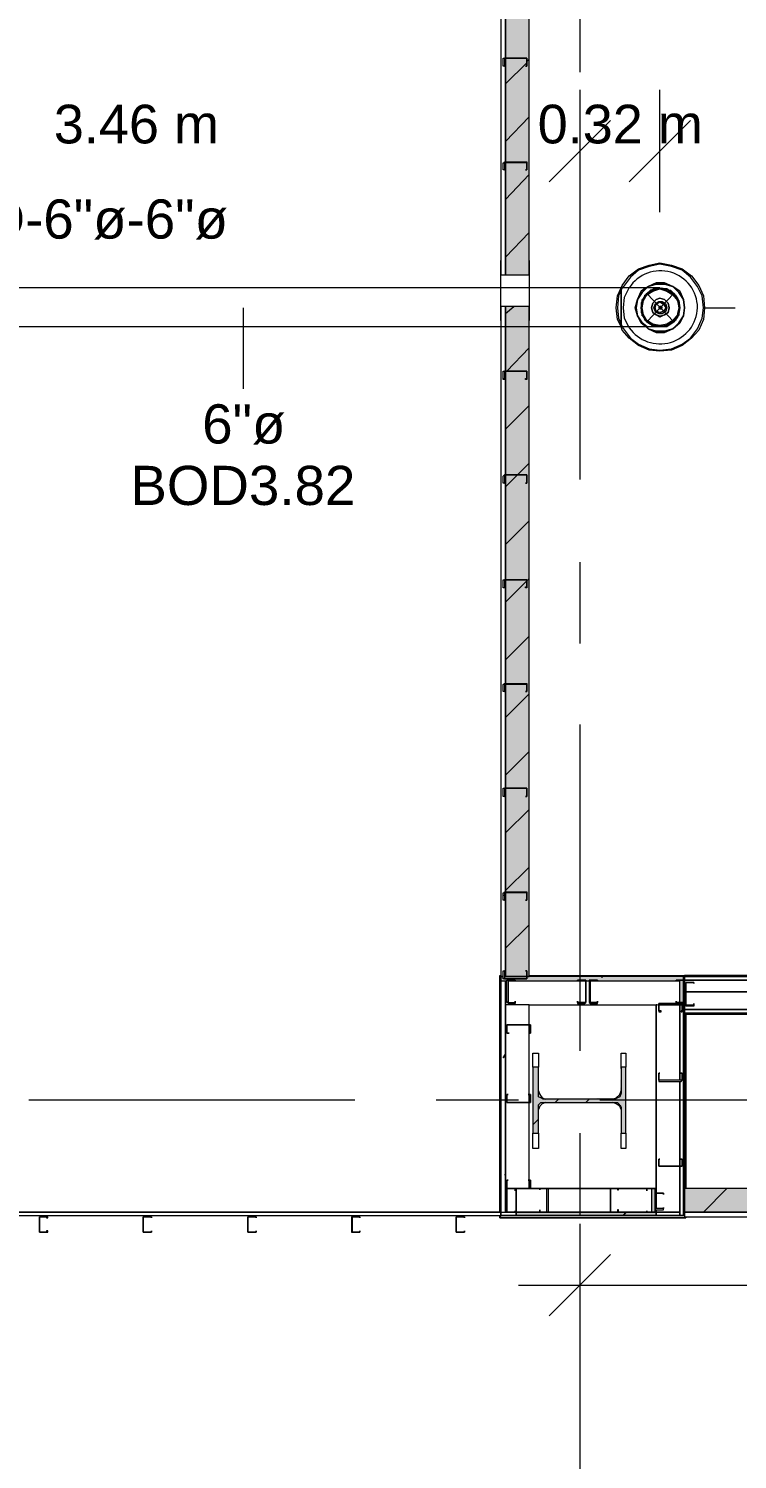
# Model space of a CAD drawing. Header units: metres. Extents: x 29 to 268, y -7 to 151.
# Drawn here: x 53.76 to 56.52, y 23.41 to 28.98 of the extents above; entities that cross this region are included whole.
import ezdxf

# ---------------------------------------------------------------- set-up
doc = ezdxf.new("R2010")
doc.units = ezdxf.units.M
doc.layers.add('HVAC - Ductos', color=5, linetype='Continuous', lineweight=50)
doc.layers.add('PDF2_Geometry', color=7, linetype='Continuous', true_color=0xaaaaaa)
doc.layers.add('PDF2_Solid Fills', color=7, linetype='Continuous', true_color=0xffffff)
doc.layers.add('PDF2_Text', color=7, linetype='Continuous')
doc.styles.add('PDF Helvetica', font='')
doc.styles.get('PDF Helvetica').set_extended_font_data('Helvetica')

msp = doc.modelspace()

# ---------------------------------------------------------------- hatches: boundary and pattern name
at = {"layer": 'PDF2_Solid Fills', "lineweight": 0, "transparency": 33554559}
h = msp.add_hatch(color=256, dxfattribs=at)
h.paths.add_polyline_path([(55.7121, 28.0228), (55.7121, 33.7475), (55.6204, 33.7475), (55.6204, 28.0228)])
h.paths.add_polyline_path([(55.7121, 25.2912), (55.7121, 27.8991), (55.6204, 27.8991), (55.6204, 25.2912)])
for points in [[(56.2987, 25.2728), (56.2987, 25.1812), (56.3171, 25.1812), (56.3171, 25.2912), (55.6021, 25.2912), (55.6021, 25.2728)], [(56.0879, 24.6816), (56.0879, 24.9382), (56.0696, 24.9382), (56.065, 24.8282), (56.0467, 24.8191), (55.7671, 24.8145), (55.7671, 24.8191), (55.7579, 24.8236), (55.7487, 24.8236), (55.7487, 24.9382), (55.7258, 24.9382), (55.7258, 24.6816), (55.7487, 24.6816), (55.7487, 24.7962), (55.7533, 24.8008), (56.0604, 24.8008), (56.0696, 24.7916), (56.0696, 24.6816)], [(56.1887, 24.3745), (55.6617, 24.3745), (55.6617, 24.3608), (56.2071, 24.3608), (56.2071, 24.4662), (56.1887, 24.4662)], [(56.3171, 24.4662), (56.3171, 24.3745), (59.7867, 24.3745), (59.7867, 24.4662)]]:
    msp.add_hatch(color=256, dxfattribs=at).paths.add_polyline_path(points)
h = msp.add_hatch(color=256, dxfattribs=at)
h.paths.add_polyline_path([(55.6296, 25.1904), (55.657, 25.1858), (55.6571, 25.1858), (55.6571, 25.1904)])
h.paths.add_polyline_path([(55.6296, 25.1904), (55.6296, 25.1949), (55.625, 25.1949)])

# ---------------------------------------------------------------- linework, layer by layer
at = {"layer": 'HVAC - Ductos', "lineweight": 0}
for points in [[(55.9091, 28.7424), (55.9091, 28.5041), (55.9091, 28.2658)], [(56.2208, 28.2658), (56.2208, 28.5041), (56.2208, 28.7424)], [(56.0283, 28.6233), (55.9091, 28.5041), (55.79, 28.385)], [(56.34, 28.6233), (56.2208, 28.5041), (56.1017, 28.385)], [(56.2208, 27.9724), (56.2162, 27.9724), (56.1979, 27.9724), (56.1704, 27.9724), (56.1291, 27.9724), (56.0879, 27.9724), (56.0696, 27.9724), (56.0742, 27.9816), (56.1017, 28.0183), (56.1383, 28.0458), (56.1796, 28.0595), (56.2208, 28.0687), (56.2667, 28.0595), (56.3079, 28.0458), (56.3446, 28.0183), (56.3721, 27.9816), (56.3904, 27.9404), (56.3949, 27.8946), (56.3904, 27.8487), (56.3721, 27.8074), (56.3446, 27.7754), (56.3079, 27.7478), (56.2667, 27.7296), (56.2208, 27.725), (56.1796, 27.7296), (56.1383, 27.7478), (56.1017, 27.7754), (56.0742, 27.8074), (56.0696, 27.8212), (56.1154, 27.8212), (56.1521, 27.8212), (56.1887, 27.8212), (56.2117, 27.8212), (56.2208, 27.8212)], [(56.0742, 27.8212), (56.0787, 27.812), (56.1062, 27.7754), (56.1383, 27.7524), (56.1796, 27.7341), (56.2208, 27.7296), (56.2667, 27.7341), (56.3079, 27.7524), (56.34, 27.7754), (56.3675, 27.812), (56.3858, 27.8533), (56.3904, 27.8946), (56.3858, 27.9404), (56.3675, 27.977), (56.34, 28.0137), (56.3079, 28.0412), (56.2667, 28.0549), (56.2208, 28.0641), (56.1796, 28.0549), (56.1383, 28.0412), (56.1062, 28.0137), (56.0787, 27.977), (56.0742, 27.9724)], [(56.0696, 27.9724), (53.3745, 27.9724), (53.2233, 27.9724), (53.2233, 27.9678), (53.2233, 27.9587), (53.2233, 27.9495), (53.2233, 27.9312), (53.2233, 27.9128), (53.2233, 27.8946), (53.2233, 27.8762), (53.2233, 27.8578), (53.2233, 27.8396), (53.2233, 27.8304), (53.2233, 27.8212), (53.292, 27.8212), (53.292, 27.7662), (53.2966, 27.7662)], [(56.0696, 27.8212), (56.0558, 27.8487), (56.0512, 27.8946), (56.0558, 27.9404), (56.0696, 27.9724)], [(56.0742, 27.9724), (56.0604, 27.9404), (56.0558, 27.8946), (56.0604, 27.8533), (56.0742, 27.8212)], [(56.0696, 27.9724), (56.0696, 27.9724)], [(56.1017, 27.8166), (56.0833, 27.8533), (56.0787, 27.8946), (56.0833, 27.9358), (56.1017, 27.9724)], [(56.1567, 27.9266), (56.1704, 27.945), (56.1933, 27.9633), (56.2208, 27.9724), (56.1933, 27.9633), (56.1704, 27.9495), (56.1521, 27.922), (56.1475, 27.8946), (56.1521, 27.922), (56.1704, 27.9495), (56.1933, 27.9633)], [(56.1887, 27.9633), (56.1933, 27.9633), (56.1979, 27.9678)], [(56.1979, 27.9633), (56.2208, 27.9678), (56.2483, 27.9633)], [(56.2667, 27.9541), (56.2758, 27.9495), (56.2895, 27.9312), (56.2941, 27.9174), (56.2941, 27.9128), (56.2849, 27.9312), (56.2758, 27.945), (56.2575, 27.9587), (56.2437, 27.9678), (56.2208, 27.9678), (56.2025, 27.9678), (56.2162, 27.9724), (56.2208, 27.9724), (56.2437, 27.9678), (56.2621, 27.9587), (56.2667, 27.9587)], [(56.2162, 27.9724), (56.2208, 27.9724), (56.2437, 27.9678), (56.2483, 27.9678), (56.2529, 27.9633), (56.2621, 27.9633), (56.2667, 27.9587), (56.2758, 27.9495), (56.2895, 27.9312), (56.2895, 27.9266), (56.2941, 27.922), (56.2941, 27.9174)], [(56.2208, 27.9724), (56.2208, 27.9724)], [(56.2208, 27.9724), (56.2529, 27.9633), (56.2758, 27.9495), (56.2895, 27.9266)], [(56.2254, 27.9724), (56.2483, 27.9678), (56.2529, 27.9633), (56.2758, 27.945), (56.2895, 27.9266), (56.2941, 27.922), (56.2987, 27.8946), (56.2941, 27.922), (56.2758, 27.9495), (56.2529, 27.9633)], [(56.2483, 27.9678), (56.2529, 27.9633)], [(56.2667, 27.9587), (56.2667, 27.9587)], [(56.1521, 27.8716), (56.1475, 27.8946), (56.1521, 27.922), (56.1521, 27.9266)], [(56.1521, 27.922), (56.1521, 27.922)], [(56.2941, 27.9128), (56.2987, 27.8946), (56.2941, 27.8762), (56.2941, 27.867), (56.2895, 27.8624), (56.2895, 27.8578), (56.2758, 27.8396), (56.2667, 27.835), (56.2621, 27.8304), (56.2529, 27.8258), (56.2483, 27.8258), (56.2437, 27.8212), (56.2208, 27.8212), (56.2162, 27.8212)], [(56.2895, 27.9266), (56.2941, 27.922)], [(56.2895, 27.922), (56.2941, 27.8946), (56.2895, 27.8716)], [(56.2941, 27.9128), (56.2941, 27.8946)], [(56.2941, 27.9128), (56.2987, 27.8946), (56.2941, 27.8762)], [(54.5983, 27.8946), (54.5983, 27.5783)], [(56.1521, 27.8624), (56.1521, 27.867), (56.1475, 27.8946), (56.1475, 27.8762), (56.1567, 27.8578), (56.1704, 27.8396), (56.1841, 27.8304), (56.2025, 27.8212), (56.2162, 27.8212), (56.2208, 27.8212), (56.2437, 27.8212), (56.2621, 27.8304), (56.2667, 27.835)], [(56.1521, 27.8762), (56.1475, 27.8946)], [(56.1475, 27.8946), (56.1521, 27.867)], [(56.1567, 27.8578), (56.1521, 27.8762)], [(56.1521, 27.867), (56.1521, 27.867)], [(56.1933, 27.8304), (56.1704, 27.8441), (56.1567, 27.8624)], [(56.1704, 27.8441), (56.1567, 27.8578)], [(56.1841, 27.8304), (56.1704, 27.8441)], [(56.2529, 27.8304), (56.2758, 27.8441), (56.2895, 27.8624), (56.2941, 27.867), (56.2758, 27.8396), (56.2529, 27.8258), (56.2483, 27.8258), (56.2208, 27.8212), (56.1979, 27.8258), (56.1933, 27.8258), (56.1887, 27.8258)], [(56.2758, 27.8441), (56.2575, 27.8304)], [(56.2895, 27.8624), (56.2758, 27.8441)], [(56.2849, 27.8578), (56.2758, 27.8441)], [(56.2895, 27.8578), (56.2758, 27.8396)], [(56.2941, 27.8762), (56.2849, 27.8578)], [(56.2941, 27.8762), (56.2895, 27.8578)], [(56.2941, 27.867), (56.2895, 27.8624)], [(56.2941, 27.8946), (56.2941, 27.8762)], [(56.2941, 27.867), (56.2987, 27.8946), (56.2941, 27.8716)], [(56.2941, 27.8762), (56.2941, 27.8762)], [(56.3949, 27.8946), (56.5141, 27.8946)], [(53.3058, 27.7662), (53.3058, 27.8212), (53.3745, 27.8212), (56.0696, 27.8212)], [(56.2025, 27.8258), (56.1841, 27.8304)], [(56.2208, 27.8212), (56.2025, 27.8258)], [(56.2208, 27.8212), (56.2529, 27.8258), (56.2758, 27.8396)], [(56.2437, 27.8258), (56.2208, 27.8212)], [(56.2483, 27.8258), (56.2254, 27.8212)], [(56.2575, 27.8304), (56.2437, 27.8258)], [(56.2529, 27.8258), (56.2483, 27.8258)], [(56.2758, 27.8396), (56.2667, 27.835)], [(56.2667, 27.835), (56.2667, 27.835)], [(55.9091, 24.3286), (55.9091, 24.0903), (55.9091, 23.852)], [(56.0283, 24.2095), (55.9091, 24.0903), (55.79, 23.9712)], [(55.6708, 24.0903), (61.2671, 24.0903)]]:
    msp.add_lwpolyline(points, dxfattribs=at)
msp.add_lwpolyline([(56.1017, 27.8166, 0.721239), (56.3675, 27.8946, 0.743308), (56.1017, 27.9724)], format="xyb", dxfattribs=at)
for points in [[(56.0696, 27.8212), (56.0696, 27.8304), (56.0696, 27.8396), (56.0696, 27.8578), (56.0696, 27.8762), (56.0696, 27.8946), (56.0696, 27.9128), (56.0696, 27.9312), (56.0696, 27.9495), (56.0696, 27.9587), (56.0696, 27.9678), (56.0696, 27.9724), (56.0696, 27.9678), (56.0696, 27.9587), (56.0696, 27.9495), (56.0696, 27.9312), (56.0696, 27.9128), (56.0696, 27.8946), (56.0696, 27.8762), (56.0696, 27.8578), (56.0696, 27.8396), (56.0696, 27.8304)], [(56.0696, 27.9724), (56.0696, 27.9678), (56.0696, 27.9633), (56.0696, 27.9495), (56.0696, 27.9312), (56.0696, 27.9128), (56.0696, 27.8946), (56.0696, 27.8762), (56.0696, 27.8578), (56.0696, 27.8396), (56.0696, 27.8304), (56.0696, 27.8212), (56.0696, 27.8304), (56.0696, 27.8396), (56.0696, 27.8578), (56.0696, 27.8762), (56.0696, 27.8946), (56.0696, 27.9128), (56.0696, 27.9312), (56.0696, 27.9495), (56.0696, 27.9633), (56.0696, 27.9678)], [(56.0696, 27.8212), (56.0696, 27.8258), (56.0696, 27.8396), (56.0696, 27.867), (56.0696, 27.8946), (56.0696, 27.922), (56.0696, 27.9495), (56.0696, 27.9633), (56.0696, 27.9724), (56.0696, 27.9633), (56.0696, 27.9495), (56.0696, 27.922), (56.0696, 27.8946), (56.0696, 27.867), (56.0696, 27.8396), (56.0696, 27.8258)], [(56.0696, 27.9724), (56.0696, 27.9633), (56.0696, 27.9495), (56.0696, 27.922), (56.0696, 27.8946), (56.0696, 27.867), (56.0696, 27.8396), (56.0696, 27.8258), (56.0696, 27.8212), (56.0696, 27.8258), (56.0696, 27.8396), (56.0696, 27.867), (56.0696, 27.8946), (56.0696, 27.922), (56.0696, 27.9495), (56.0696, 27.9633)], [(56.1291, 27.8946), (56.1337, 27.8624), (56.1521, 27.835), (56.1704, 27.8212), (56.1521, 27.835), (56.1337, 27.8624), (56.1475, 27.835), (56.1658, 27.8212), (56.1475, 27.835), (56.1337, 27.8624), (56.1245, 27.8946), (56.1337, 27.9266), (56.1475, 27.9587), (56.1658, 27.9724), (56.1475, 27.9587), (56.1337, 27.9266), (56.1245, 27.8946), (56.1337, 27.8624)], [(56.1521, 27.9541), (56.1337, 27.9266), (56.1291, 27.8946), (56.1337, 27.9266), (56.1521, 27.9541), (56.1704, 27.9724)], [(56.1521, 27.9128), (56.1567, 27.9312), (56.1704, 27.945), (56.1841, 27.9587), (56.2025, 27.9678), (56.1841, 27.9633), (56.1704, 27.9495), (56.1567, 27.9312), (56.1475, 27.9128), (56.1475, 27.8946)], [(56.1567, 27.922), (56.1704, 27.945), (56.1933, 27.9587), (56.2208, 27.9678), (56.2483, 27.9587), (56.2713, 27.945), (56.2895, 27.922), (56.2941, 27.8946), (56.2895, 27.867), (56.2713, 27.8441), (56.2483, 27.8304), (56.2208, 27.8258), (56.1933, 27.8304), (56.1704, 27.8441), (56.1567, 27.867), (56.1521, 27.8946)], [(56.3171, 27.8946), (56.3125, 27.8624), (56.2987, 27.835), (56.2713, 27.812), (56.2391, 27.7983), (56.2071, 27.7983), (56.175, 27.812), (56.1658, 27.8212), (56.175, 27.812), (56.2071, 27.7983), (56.2391, 27.7983), (56.2713, 27.812), (56.2987, 27.835), (56.3125, 27.8624), (56.3171, 27.8946), (56.3125, 27.9266), (56.2987, 27.9587), (56.2713, 27.977), (56.2391, 27.9908), (56.2071, 27.9908), (56.175, 27.977), (56.1658, 27.9724), (56.175, 27.977), (56.2071, 27.9908), (56.2391, 27.9908), (56.2713, 27.977), (56.2987, 27.9587), (56.3125, 27.9266)], [(56.3171, 27.8946), (56.3125, 27.9266), (56.2941, 27.9541), (56.2713, 27.977), (56.2391, 27.9862), (56.2071, 27.9862), (56.175, 27.977), (56.1704, 27.9724), (56.175, 27.977), (56.2071, 27.9862), (56.2391, 27.9862), (56.2713, 27.977), (56.2941, 27.9541), (56.3125, 27.9266), (56.3171, 27.8946), (56.3125, 27.8624), (56.2941, 27.835), (56.2713, 27.812), (56.2391, 27.8028), (56.2071, 27.8028), (56.175, 27.812), (56.1704, 27.8212), (56.175, 27.812), (56.2071, 27.8028), (56.2391, 27.8028), (56.2713, 27.812), (56.2941, 27.835), (56.3125, 27.8624)], [(56.1933, 27.9128), (56.1887, 27.8946), (56.1933, 27.9128), (56.2071, 27.9266), (56.2208, 27.9312), (56.2391, 27.9266), (56.2529, 27.9128), (56.2575, 27.8946), (56.2529, 27.9128), (56.2391, 27.9266), (56.2208, 27.9312), (56.2071, 27.9266)], [(56.2025, 27.9083), (56.1979, 27.8946), (56.2025, 27.9083), (56.2162, 27.9174), (56.23, 27.9174), (56.2437, 27.9083), (56.2483, 27.8946), (56.2437, 27.9083), (56.23, 27.9174), (56.2162, 27.9174)], [(56.2071, 27.9083), (56.2208, 27.9174), (56.2345, 27.9083), (56.2437, 27.8946), (56.2345, 27.8808), (56.2208, 27.8762), (56.2071, 27.8808), (56.2025, 27.8946)], [(56.1704, 27.8396), (56.1933, 27.8258), (56.2208, 27.8212), (56.1933, 27.8258), (56.1704, 27.8396), (56.1521, 27.867)], [(56.2529, 27.8762), (56.2575, 27.8946), (56.2529, 27.8762), (56.2391, 27.867), (56.2208, 27.8578), (56.2071, 27.867), (56.1933, 27.8762), (56.1887, 27.8946), (56.1933, 27.8762), (56.2071, 27.867), (56.2208, 27.8624), (56.2391, 27.867)], [(56.2437, 27.8808), (56.2483, 27.8946), (56.2437, 27.8808), (56.23, 27.8716), (56.2162, 27.8716), (56.2025, 27.8808), (56.1979, 27.8946), (56.2025, 27.8808), (56.2162, 27.8716), (56.23, 27.8716)], [(56.2208, 27.8991), (56.2162, 27.8946), (56.2208, 27.8991), (56.2254, 27.8991), (56.23, 27.8946), (56.2254, 27.8991)], [(56.2254, 27.89), (56.23, 27.8946), (56.2254, 27.89), (56.2208, 27.89), (56.2162, 27.8946), (56.2208, 27.89)]]:
    msp.add_lwpolyline(points, close=True, dxfattribs=at)
at = {"layer": 'PDF2_Geometry', "lineweight": 0}
for points in [[(55.6021, 33.7475), (55.6021, 28.0228), (55.7121, 28.0228), (55.7121, 33.7475)], [(55.6204, 31.3), (55.6204, 30.8966), (55.6204, 30.4888), (55.6204, 30.0854), (55.6204, 29.6775), (55.6204, 29.2741), (55.6204, 28.8662), (55.6204, 28.4629), (55.6204, 28.8662), (55.6204, 29.2741), (55.6204, 29.6775), (55.6204, 30.0854), (55.6204, 30.4888), (55.6204, 30.8966)], [(55.6112, 28.8662), (55.6158, 28.8662), (55.7029, 28.8662), (55.7029, 28.8342), (55.6983, 28.8342), (55.7029, 28.8342), (55.7029, 28.8662), (55.6158, 28.8662), (55.6158, 28.8342), (55.6204, 28.8342), (55.6112, 28.8342)], [(55.6112, 28.4583), (55.6158, 28.4583), (55.6158, 28.4629), (55.7029, 28.4629), (55.7029, 28.4583), (55.7029, 28.4308), (55.6983, 28.4308), (55.7029, 28.4308), (55.7029, 28.4583), (55.6158, 28.4583), (55.6158, 28.4308), (55.6204, 28.4308), (55.6112, 28.4308)], [(55.6204, 28.4583), (55.6204, 28.0228)], [(55.6204, 27.8991), (55.6204, 27.647), (55.6204, 27.2437), (55.6204, 26.8358), (55.6204, 26.4324), (55.6204, 26.8358), (55.6204, 27.2437), (55.6204, 27.647)], [(55.6112, 27.647), (55.6158, 27.647), (55.7029, 27.647), (55.7029, 27.615), (55.6983, 27.615), (55.6983, 27.6196), (55.7029, 27.6196), (55.7029, 27.647), (55.6158, 27.647), (55.6158, 27.6196), (55.6204, 27.6196), (55.6204, 27.615), (55.6112, 27.615)], [(55.6112, 27.2391), (55.6158, 27.2437), (55.7029, 27.2437), (55.7029, 27.2391), (55.7029, 27.2116), (55.6983, 27.2116), (55.7029, 27.2116), (55.7029, 27.2391), (55.7029, 27.2437), (55.6158, 27.2437), (55.6158, 27.2391), (55.6158, 27.2116), (55.6204, 27.2116), (55.6112, 27.2116)], [(55.6112, 26.8358), (55.6158, 26.8358), (55.7029, 26.8358), (55.7029, 26.8037), (55.6983, 26.8037), (55.6983, 26.8082), (55.7029, 26.8082), (55.7029, 26.8358), (55.6158, 26.8358), (55.6158, 26.8082), (55.6204, 26.8082), (55.6204, 26.8037), (55.6112, 26.8037)], [(55.6112, 26.4278), (55.6158, 26.4324), (55.7029, 26.4324), (55.7029, 26.4278), (55.7029, 26.4004), (55.6983, 26.4004), (55.7029, 26.4004), (55.7029, 26.4278), (55.6158, 26.4278), (55.6158, 26.4004), (55.6204, 26.4004), (55.6112, 26.4004)], [(55.6112, 26.0245), (55.6158, 26.0245), (55.7029, 26.0245), (55.7029, 25.9924), (55.6983, 25.9924), (55.7029, 25.9924), (55.7029, 26.0245), (55.6158, 26.0245), (55.6158, 25.9924), (55.6204, 25.9924), (55.6112, 25.9924)], [(55.6112, 25.6166), (55.6158, 25.6166), (55.6158, 25.6212), (55.7029, 25.6212), (55.7029, 25.6166), (55.7029, 25.5891), (55.6983, 25.5891), (55.7029, 25.5891), (55.7029, 25.6166), (55.6158, 25.6166), (55.6158, 25.5891), (55.6204, 25.5891), (55.6112, 25.5891)], [(55.6021, 25.2912), (55.6112, 25.2912)], [(55.7029, 25.282), (55.6158, 25.282), (55.6112, 25.282), (55.6112, 25.3141), (55.6204, 25.3141), (55.6158, 25.3141), (55.6158, 25.282), (55.7029, 25.282), (55.7029, 25.3141)], [(55.6983, 25.3141), (55.7029, 25.3141)], [(56.3171, 25.2912), (56.3171, 25.2774)], [(55.6021, 25.2728), (55.6021, 24.3745), (55.6204, 24.3745), (55.6204, 25.2728)], [(55.6296, 25.1858), (55.6296, 25.1904), (55.625, 25.1904), (55.625, 25.2774), (55.6296, 25.2774), (55.6571, 25.2774), (55.6571, 25.2728), (55.6571, 25.2774), (55.6296, 25.2774), (55.6296, 25.1904), (55.6571, 25.1904), (55.6571, 25.1949), (55.6571, 25.1858)], [(55.9, 25.1858), (55.9275, 25.1858), (55.9321, 25.1904), (55.9321, 25.2774), (55.9275, 25.2774), (55.9, 25.2774), (55.9, 25.2728), (55.9, 25.2774), (55.9275, 25.2774), (55.9321, 25.2774), (55.9321, 25.1904), (55.9275, 25.1904), (55.9, 25.1904), (55.9, 25.1949)], [(55.9779, 25.2774), (55.9504, 25.2774), (55.9458, 25.2774), (55.9458, 25.1904), (55.9504, 25.1858), (55.9779, 25.1858), (55.9779, 25.1949), (55.9779, 25.1904), (55.9504, 25.1904), (55.9504, 25.2774), (55.9779, 25.2774), (55.9779, 25.2728)], [(56.2849, 25.1858), (56.3125, 25.1858), (56.3171, 25.1904), (56.3171, 25.2774), (56.3125, 25.2774), (56.2849, 25.2774), (56.2849, 25.2728), (56.2849, 25.2774), (56.3125, 25.2774), (56.3125, 25.1904), (56.2849, 25.1904), (56.2849, 25.1949)], [(56.3217, 25.1766), (56.3217, 25.1812), (56.3217, 25.2682), (56.3537, 25.2682), (56.3537, 25.2637), (56.3537, 25.2682), (56.3217, 25.2682), (56.3217, 25.1812), (56.3537, 25.1812), (56.3537, 25.1858), (56.3537, 25.1766)], [(56.3079, 25.1536), (56.3079, 25.1858), (56.3033, 25.1858), (56.2162, 25.1858), (56.2162, 25.1536), (56.2254, 25.1536), (56.2254, 25.1582), (56.2162, 25.1582), (56.2162, 25.1858), (56.3033, 25.1858), (56.3079, 25.1858), (56.3079, 25.1582), (56.3033, 25.1582), (56.3033, 25.1536)], [(56.2987, 24.8878), (56.2987, 25.1812)], [(56.3217, 24.4662), (56.3217, 25.1491)], [(55.7167, 25.0712), (55.7167, 25.1032), (55.625, 25.1032), (55.625, 25.0712), (55.6341, 25.0712), (55.625, 25.0712), (55.625, 25.1032), (55.7167, 25.1032), (55.7167, 25.0712), (55.7121, 25.0712)], [(56.0696, 24.6816), (56.0879, 24.6816), (56.0879, 24.9382), (56.0696, 24.9382), (56.0696, 24.8374), (56.065, 24.8236), (56.0558, 24.8191), (56.0467, 24.8145), (55.7671, 24.8145), (55.7579, 24.8191), (55.7487, 24.8236), (55.7487, 24.8374), (55.7487, 24.9382), (55.7258, 24.9382), (55.7258, 24.6816), (55.7487, 24.6816), (55.7487, 24.7824), (55.7487, 24.7916), (55.7579, 24.8008), (55.7671, 24.8008), (56.0467, 24.8008), (56.0558, 24.8008), (56.065, 24.7916), (56.0696, 24.7824)], [(56.2162, 24.9154), (56.2162, 24.8878), (56.2162, 24.8832), (56.3033, 24.8832), (56.3079, 24.8878), (56.3079, 24.9154), (56.2987, 24.9154), (56.3079, 24.9154), (56.3079, 24.8878), (56.3033, 24.8878), (56.2162, 24.8878), (56.2162, 24.9154), (56.2208, 24.9154)], [(55.625, 24.8328), (55.625, 24.8008), (55.7167, 24.8008), (55.7167, 24.8328), (55.7075, 24.8328), (55.7167, 24.8328), (55.7167, 24.8008), (55.625, 24.8008), (55.625, 24.8328), (55.6296, 24.8328)], [(56.2162, 24.5808), (56.2162, 24.5532), (56.3033, 24.5532), (56.3079, 24.5532), (56.3079, 24.5808), (56.2987, 24.5808), (56.3079, 24.5808), (56.3079, 24.5532), (56.3033, 24.5532), (56.2162, 24.5532), (56.2162, 24.5808), (56.2208, 24.5808)], [(55.625, 24.4982), (55.625, 24.4708), (55.625, 24.4662), (55.7167, 24.4662), (55.7167, 24.4708), (55.7167, 24.4982), (55.7075, 24.4982), (55.7167, 24.4982), (55.7167, 24.4708), (55.7167, 24.4662), (55.625, 24.4662), (55.625, 24.4708), (55.625, 24.4982), (55.6296, 24.4982)], [(55.625, 24.3745), (55.625, 24.4662), (55.6571, 24.4662), (55.6571, 24.457), (55.6571, 24.4662), (55.625, 24.4662), (55.625, 24.3745), (55.6571, 24.3745)], [(55.7533, 24.4616), (55.7533, 24.4662)], [(55.7808, 24.4662), (55.7854, 24.4662), (55.7854, 24.3745), (55.7808, 24.3745), (55.7533, 24.3745), (55.7533, 24.3836), (55.7533, 24.3745), (55.7808, 24.3745), (55.7808, 24.4662), (55.7533, 24.4662)], [(56.0604, 24.4662), (56.0283, 24.4662), (56.0283, 24.3745), (56.0604, 24.3745), (56.0604, 24.3836), (56.0558, 24.3836), (56.0558, 24.3745), (56.0283, 24.3745), (56.0283, 24.4662), (56.0558, 24.4662), (56.0558, 24.4616), (56.0604, 24.4616)], [(56.1704, 24.3745), (56.2025, 24.3745), (56.2025, 24.4662), (56.1704, 24.4662), (56.1704, 24.457), (56.1704, 24.4662), (56.2025, 24.4662), (56.2025, 24.3745), (56.1704, 24.3745), (56.1704, 24.379)], [(56.2345, 24.4478), (56.2025, 24.4478), (56.2025, 24.3882), (56.2025, 24.3836), (56.2345, 24.3836), (56.2345, 24.3928), (56.2345, 24.3882), (56.2025, 24.3882), (56.2025, 24.4478), (56.2345, 24.4478), (56.2345, 24.4432)], [(56.3171, 24.3562), (59.7867, 24.3562), (59.7867, 24.4662), (56.3171, 24.4662)], [(55.6021, 24.3745), (49.1441, 24.3745), (49.1441, 24.3608), (55.6021, 24.3608)], [(53.8375, 24.3562), (53.8054, 24.3562), (53.8054, 24.2966), (53.8375, 24.2966), (53.8375, 24.3012), (53.8329, 24.3012), (53.8329, 24.2966), (53.8054, 24.2966), (53.8054, 24.3562), (53.8329, 24.3562), (53.8329, 24.3516), (53.8375, 24.3516)], [(54.2408, 24.3562), (54.2133, 24.3562), (54.2087, 24.3562), (54.2087, 24.2966), (54.2133, 24.2966), (54.2408, 24.2966), (54.2408, 24.3012), (54.2408, 24.2966), (54.2133, 24.2966), (54.2087, 24.2966), (54.2087, 24.3562), (54.2133, 24.3562), (54.2408, 24.3562), (54.2408, 24.3516)], [(54.6487, 24.3562), (54.6166, 24.3562), (54.6166, 24.2966), (54.6487, 24.2966), (54.6487, 24.3012), (54.6487, 24.2966), (54.6166, 24.2966), (54.6166, 24.3562), (54.6487, 24.3562), (54.6487, 24.3516)], [(55.0521, 24.3562), (55.0245, 24.3562), (55.0199, 24.3562), (55.0199, 24.2966), (55.0245, 24.2966), (55.0521, 24.2966), (55.0521, 24.3012), (55.0521, 24.2966), (55.0245, 24.2966), (55.0245, 24.3562), (55.0521, 24.3562), (55.0521, 24.3516)], [(55.4599, 24.3562), (55.4279, 24.3562), (55.4279, 24.2966), (55.4599, 24.2966), (55.4599, 24.3012), (55.4599, 24.2966), (55.4279, 24.2966), (55.4279, 24.3562), (55.4599, 24.3562), (55.4599, 24.3516)], [(55.6021, 24.3745), (55.6021, 24.3608)], [(55.6571, 24.379), (55.6571, 24.3745)], [(56.0283, 24.3745), (55.7808, 24.3745)], [(56.1704, 24.3745), (56.0558, 24.3745)], [(56.2987, 24.3608), (56.2987, 24.3745), (56.2071, 24.3745), (56.2071, 24.3608)], [(56.2071, 24.3608), (56.3125, 24.3608)], [(56.3171, 24.3745), (59.7867, 24.3745)]]:
    msp.add_lwpolyline(points, close=True, dxfattribs=at)
for points in [[(55.9091, 29.1274), (55.9091, 28.8112)], [(55.6158, 28.8662), (55.6158, 28.8662)], [(55.7029, 28.8662), (55.7029, 28.8662)], [(55.7029, 28.8662), (55.7029, 28.8662)], [(55.6204, 28.8342), (55.6204, 28.8342)], [(55.6983, 28.8342), (55.6983, 28.8342)], [(55.6158, 28.4583), (55.6158, 28.4583)], [(55.7029, 28.4583), (55.7029, 28.4583)], [(55.9091, 28.495), (55.9091, 27.2254)], [(55.6204, 28.4308), (55.6204, 28.4308)], [(55.6983, 28.4308), (55.6983, 28.4308)], [(55.6021, 27.8991), (55.6021, 27.8762), (55.6021, 27.8578), (55.6021, 27.8487), (55.6021, 27.8441), (55.6021, 27.8487), (55.6021, 27.8578), (55.6021, 27.8762), (55.6021, 27.9037), (55.6021, 27.9312), (55.6021, 27.9587), (55.6021, 27.9908), (55.6021, 28.0183), (55.6021, 28.0458), (55.6021, 28.0641), (55.6021, 28.0733), (55.6021, 28.0778), (55.6021, 28.0733), (55.6021, 28.0641), (55.6021, 28.0458), (55.6021, 28.0228)], [(55.7121, 28.0228), (55.7121, 28.0458), (55.7121, 28.0641), (55.7121, 28.0733), (55.7121, 28.0778), (55.7121, 28.0733), (55.7121, 28.0641), (55.7121, 28.0458), (55.7121, 28.0183), (55.7121, 27.9908), (55.7121, 27.9587), (55.7121, 27.9312), (55.7121, 27.9037), (55.7121, 27.8762), (55.7121, 27.8578), (55.7121, 27.8487), (55.7121, 27.8441), (55.7121, 27.8487), (55.7121, 27.8578), (55.7121, 27.8762), (55.7121, 27.8991)], [(56.2162, 25.1812), (56.2987, 25.1812), (56.3079, 25.1812), (56.3125, 25.1812), (56.3171, 25.1812), (56.3171, 25.2912), (55.7121, 25.2912), (55.7121, 27.8991), (55.6021, 27.8991), (55.6021, 25.2912), (55.6021, 25.1812), (55.6021, 24.3745), (55.6617, 24.3745), (55.6617, 24.3608), (56.2071, 24.3608), (56.2071, 24.3836)], [(55.6158, 27.647), (55.6158, 27.647)], [(55.7029, 27.647), (55.7029, 27.647)], [(55.7029, 27.647), (55.7029, 27.647)], [(55.6204, 27.2116), (55.6204, 27.2116)], [(55.6983, 27.2116), (55.6983, 27.2116)], [(55.9091, 26.9045), (55.9091, 26.5882)], [(55.6158, 26.8358), (55.6158, 26.8358)], [(55.7029, 26.8358), (55.7029, 26.8358)], [(55.7029, 26.8358), (55.7029, 26.8358)], [(55.6617, 24.3608), (55.6021, 24.3608), (55.6617, 24.3608), (55.6021, 24.3608), (55.5975, 24.3516), (56.3217, 24.3516), (56.3171, 24.3562), (56.3217, 24.3516), (56.3217, 24.3562), (56.3217, 24.3516), (55.5975, 24.3516), (55.5975, 24.3608), (55.5975, 24.3516), (55.6021, 24.3608), (56.3171, 24.3608), (56.3125, 24.3608), (56.3125, 25.1812), (56.3125, 25.2728), (56.3125, 25.2912), (55.7029, 25.2912), (55.6158, 25.2912), (55.6204, 25.2912), (55.7029, 25.2912), (55.7121, 25.2912), (55.7029, 25.2912), (55.6204, 25.2912), (55.6204, 25.6166), (55.6204, 26.0245), (55.6204, 26.4278), (55.6204, 26.0245), (55.6204, 25.6166), (55.6204, 25.2912)], [(55.6158, 26.4278), (55.6158, 26.4278)], [(55.6204, 26.4004), (55.6204, 26.4004)], [(55.6983, 26.4004), (55.6983, 26.4004)], [(55.7029, 26.4278), (55.7029, 26.4278)], [(55.9091, 26.272), (55.9091, 25.0024)], [(55.6158, 26.0245), (55.6158, 26.0245)], [(55.7029, 26.0245), (55.7029, 26.0245)], [(55.7029, 26.0245), (55.7029, 26.0245)], [(55.6204, 25.9924), (55.6204, 25.9924)], [(55.6983, 25.9924), (55.6983, 25.9924)], [(55.6158, 25.6166), (55.6158, 25.6166)], [(55.7029, 25.6166), (55.7029, 25.6166)], [(55.6204, 25.5891), (55.6204, 25.5891)], [(55.6983, 25.5891), (55.6983, 25.5891)], [(55.6021, 25.2728), (55.6021, 25.1812), (55.6021, 25.2728), (55.6021, 25.2912), (55.6021, 24.5349), (55.6021, 25.2912), (55.5975, 25.2958), (55.5975, 24.3745), (55.5975, 25.2958), (55.6021, 25.2958)], [(55.6021, 25.2912), (55.6021, 25.2912)], [(55.6021, 25.2912), (55.6021, 24.3745), (55.6021, 25.2912)], [(55.6204, 25.3141), (55.6204, 25.3141)], [(55.6617, 24.3745), (55.7121, 24.3745), (55.7533, 24.3745), (55.6617, 24.3745), (55.6617, 24.3608), (56.2071, 24.3608), (56.2071, 24.3836), (56.2071, 24.3745), (56.2071, 24.3836), (56.2071, 24.3745), (56.2025, 24.3745), (56.2071, 24.3745), (56.2071, 24.3608), (56.3171, 24.3608), (56.3171, 25.1491), (56.3171, 25.2912), (56.3217, 25.2958), (56.3217, 25.2912), (56.3217, 25.2958)], [(55.6983, 25.3141), (55.6983, 25.3141)], [(55.7121, 25.2958), (56.3217, 25.2958), (56.3171, 25.2912), (55.7854, 25.2912)], [(56.3125, 25.2912), (56.3125, 25.2774)], [(56.3171, 25.1812), (56.3171, 25.2912), (56.5875, 25.2912), (56.3171, 25.2912), (56.3171, 25.2958), (56.5875, 25.2958), (56.3171, 25.2958), (56.3171, 25.2912), (56.3171, 25.2774), (56.3171, 25.2316), (56.3217, 25.2316), (56.5875, 25.2316), (56.3217, 25.2316), (56.3171, 25.2316), (56.3171, 25.1812), (56.3171, 25.1628), (56.5875, 25.1628)], [(56.3171, 25.2912), (56.5875, 25.2912), (56.5875, 25.1491), (56.3171, 25.1491), (56.5875, 25.1491), (56.5875, 25.1445), (56.3171, 25.1445), (56.3171, 25.1491), (56.5875, 25.1491)], [(56.3171, 25.2912), (56.3171, 25.2912)], [(56.5875, 25.2912), (56.3171, 25.2912), (56.5875, 25.2912)], [(56.5875, 25.1674), (56.5875, 25.1628), (56.5875, 25.2316), (56.5875, 25.2774), (56.3171, 25.2774), (56.5875, 25.2774), (56.5875, 25.2912), (56.3171, 25.2912)], [(56.3171, 25.2912), (56.3171, 25.2774), (56.3171, 25.2912)], [(55.6021, 25.2728), (55.6021, 25.2728)], [(55.6158, 25.282), (55.6158, 25.282)], [(55.625, 25.2728), (55.6204, 25.2728), (55.6204, 25.1812), (55.6204, 24.3745)], [(55.6296, 25.2774), (55.6296, 25.2774)], [(55.9458, 25.2728), (55.9321, 25.2728), (55.6296, 25.2728)], [(55.6571, 25.2728), (55.6571, 25.2728)], [(55.7029, 25.282), (55.7029, 25.282)], [(55.7029, 25.282), (55.7029, 25.282)], [(56.2987, 25.1904), (56.2987, 25.2728), (55.9504, 25.2728)], [(56.2987, 25.1858), (56.2987, 25.1812), (56.2162, 25.1812), (56.3079, 25.1812), (56.3171, 25.1812), (56.3171, 25.2728)], [(56.3217, 25.2682), (56.3217, 25.2682)], [(56.3217, 25.2682), (56.3217, 25.2682)], [(56.3537, 25.2637), (56.3537, 25.2637)], [(49.1441, 24.3745), (48.7636, 24.3745), (48.7636, 24.3608), (49.1441, 24.3608), (49.1441, 24.3745), (55.6021, 24.3745), (55.6021, 24.3608), (55.6617, 24.3608), (55.6617, 24.3699), (55.6617, 24.3608), (56.2071, 24.3608), (56.2071, 24.3745), (56.2987, 24.3745), (56.2987, 24.5532), (56.2987, 24.8832), (56.2987, 24.5532), (56.2987, 24.3608), (56.3125, 24.3608), (56.3125, 25.1812)], [(56.5875, 25.1491), (56.3171, 25.1491), (56.3171, 24.3608), (55.6021, 24.3608), (55.6021, 24.3745), (55.6021, 25.1812)], [(55.7121, 24.4662), (55.7121, 24.8008), (55.7121, 25.1032), (55.7121, 25.1812), (55.6204, 25.1812), (55.6204, 24.3745), (55.6617, 24.3745), (55.6617, 24.4662), (55.6617, 24.3745), (55.7533, 24.3745)], [(55.6296, 25.1904), (55.6296, 25.1904)], [(55.6571, 25.1949), (55.6571, 25.1949)], [(55.7121, 24.4662), (55.7121, 24.8008), (55.7121, 25.1032), (55.7121, 25.1812), (56.2117, 25.1812)], [(55.7167, 24.4662), (56.2071, 24.4662), (56.2071, 24.4478), (56.2071, 24.3882), (56.2071, 24.4478), (56.2071, 24.4662), (56.2071, 24.4478), (56.2071, 24.3882), (56.2071, 24.4478), (56.2071, 25.1812), (56.2117, 25.1812), (56.2071, 25.1812), (56.2071, 24.4478), (56.2071, 24.3882)], [(56.3125, 25.1812), (56.3171, 25.1812)], [(56.3217, 25.1812), (56.3217, 25.1812)], [(56.3537, 25.1858), (56.3537, 25.1858)], [(56.5875, 25.1628), (56.3171, 25.1628), (56.3171, 25.1491), (56.3171, 24.6999), (56.3171, 25.1491), (56.3171, 25.1445), (56.5875, 25.1445)], [(56.3171, 25.1491), (56.5875, 25.1491), (56.3171, 25.1491)], [(55.7258, 24.9382), (55.7258, 24.9932), (55.7487, 24.9932), (55.7487, 24.9382)], [(56.0696, 24.9336), (56.0696, 24.9382), (56.0696, 24.9932), (56.0879, 24.9932), (56.0879, 24.9382)], [(55.7487, 24.8466), (55.7533, 24.8328), (55.7625, 24.8191), (55.7762, 24.8145)], [(56.0375, 24.8145), (56.0512, 24.8191), (56.065, 24.8328), (56.0696, 24.8466)], [(55.0337, 24.8099), (53.7641, 24.8099)], [(55.6708, 24.8099), (55.35, 24.8099)], [(55.7762, 24.8008), (55.7625, 24.7962), (55.7533, 24.787), (55.7487, 24.7732)], [(55.8129, 24.8008), (55.8267, 24.8145)], [(55.9321, 24.8008), (55.9458, 24.8145)], [(57.2567, 24.8099), (55.9871, 24.8099)], [(56.0696, 24.7732), (56.065, 24.787), (56.0512, 24.7962), (56.0375, 24.8008)], [(55.7258, 24.7137), (55.7487, 24.7366)], [(55.7487, 24.6816), (55.7487, 24.622), (55.7258, 24.622), (55.7258, 24.6816)], [(55.9091, 24.6816), (55.9091, 24.3653)], [(56.0879, 24.6816), (56.0879, 24.622), (56.0696, 24.622), (56.0696, 24.6816)], [(55.625, 24.4662), (55.625, 24.4662)], [(55.625, 24.4662), (55.625, 24.4662)], [(55.6571, 24.457), (55.6571, 24.457)], [(56.2071, 24.3882), (56.2071, 24.4478), (56.2071, 24.4662), (56.1887, 24.4662), (55.7167, 24.4662)], [(55.7533, 24.4616), (55.7533, 24.4616)], [(55.7808, 24.4662), (55.7808, 24.4662)], [(56.1887, 24.4662), (56.1887, 24.3745)], [(56.2071, 24.4662), (56.2071, 24.4662)], [(55.625, 24.3745), (55.625, 24.3745)], [(55.625, 24.3745), (55.625, 24.3745)], [(55.6571, 24.379), (55.6571, 24.379)], [(55.6617, 24.3745), (55.6617, 24.3745)], [(55.6617, 24.3608), (56.2071, 24.3608), (55.6617, 24.3608)], [(55.7121, 24.3745), (55.7121, 24.3745)], [(55.7533, 24.3836), (55.7533, 24.3836)], [(55.7808, 24.3745), (55.7808, 24.3745)], [(56.0283, 24.3745), (55.7808, 24.3745)], [(56.1704, 24.3745), (56.0558, 24.3745)], [(56.2071, 24.3836), (56.2071, 24.3745)], [(55.9091, 24.049), (55.9091, 22.7795)]]:
    msp.add_lwpolyline(points, dxfattribs=at)
at = {"layer": 'PDF2_Geometry', "color": 254, "lineweight": 0, "true_color": 0xd4d4d4}
for points in [[(55.6204, 28.7654), (55.7029, 28.8479)], [(55.7029, 28.8524), (55.7121, 28.8616)], [(55.6204, 28.5408), (55.7121, 28.637)], [(55.6204, 28.3162), (55.7121, 28.4124)], [(55.6204, 28.0916), (55.7121, 28.1878)], [(55.6204, 27.8716), (55.6525, 27.8991)], [(55.6204, 27.647), (55.625, 27.647), (55.7121, 27.7387)], [(55.6204, 27.4224), (55.7121, 27.5141)], [(55.6204, 27.1978), (55.6662, 27.2437), (55.7121, 27.2895)], [(55.6204, 26.9732), (55.7121, 27.065)], [(55.6204, 26.7487), (55.7029, 26.8312), (55.7121, 26.8404)], [(55.6204, 26.5241), (55.7121, 26.6158)], [(55.6204, 26.2995), (55.7121, 26.3912)], [(55.6204, 26.0749), (55.7121, 26.1666)], [(55.6204, 25.8504), (55.7121, 25.942)], [(55.6204, 25.6258), (55.7121, 25.7174)], [(55.6204, 25.4012), (55.7121, 25.4928)], [(56.3904, 24.3745), (56.4821, 24.4662)]]:
    msp.add_lwpolyline(points, dxfattribs=at)
at = {"layer": 'PDF2_Geometry', "color": 7, "lineweight": 0, "true_color": 0xffffff}
for points in [[(55.6204, 28.6462), (55.6204, 28.6416)], [(55.6204, 27.5646), (55.6204, 27.5646)], [(55.6204, 25.5982), (55.6204, 25.5936)], [(55.9962, 25.2866), (55.9962, 25.2912)]]:
    msp.add_lwpolyline(points, dxfattribs=at)
at = {"layer": 'PDF2_Geometry', "color": 8, "lineweight": 0, "true_color": 0x808080}
msp.add_lwpolyline([(56.2849, 27.9404), (56.2483, 27.9678), (56.1979, 27.9678), (56.1612, 27.9404), (56.1475, 27.8946), (56.1612, 27.8487), (56.1979, 27.8212), (56.2483, 27.8212), (56.2849, 27.8487), (56.2987, 27.8946)], close=True, dxfattribs=at)
for points in [[(56.1704, 27.9495), (56.2758, 27.8396)], [(56.2758, 27.9495), (56.1704, 27.8396)]]:
    msp.add_lwpolyline(points, dxfattribs=at)
at = {"layer": 'PDF2_Geometry', "color": 254, "lineweight": 0, "true_color": 0xd2d2d2}
for points in [[(55.6387, 27.647), (55.6433, 27.647)], [(55.6112, 27.6196), (55.6158, 27.6196)], [(55.6479, 26.0245), (55.6479, 26.0245)], [(55.6158, 25.9924), (55.6158, 25.9924)], [(55.6204, 25.6166), (55.625, 25.6212)], [(55.6112, 25.6074), (55.6158, 25.6074)], [(55.9, 25.2728), (55.9, 25.2728)], [(55.9091, 25.2774), (55.9091, 25.2774)], [(56.2849, 25.2728), (56.2849, 25.2728)], [(56.2895, 25.2774), (56.2895, 25.2774)], [(56.3079, 25.172), (56.3079, 25.1766)], [(56.3217, 25.1904), (56.3217, 25.1904)], [(55.7167, 25.0849), (55.7167, 25.0895)], [(56.2162, 24.5808), (56.2162, 24.5808)], [(55.625, 24.4936), (55.625, 24.4936)], [(55.6296, 24.4982), (55.6296, 24.4982)], [(56.0283, 24.3928), (56.0283, 24.3928)], [(53.8054, 24.3012), (53.8054, 24.3012)], [(55.4279, 24.2966), (55.4279, 24.2966)]]:
    msp.add_lwpolyline(points, dxfattribs=at)
at = {"layer": 'PDF2_Geometry', "color": 7, "lineweight": 0, "true_color": 0xffffff}
for points in [[(55.6112, 24.9749), (55.6204, 24.9887)], [(55.6158, 24.5212), (55.6204, 24.5166)], [(56.0787, 24.3608), (56.0879, 24.3745)]]:
    msp.add_lwpolyline(points, close=True, dxfattribs=at)

# ---------------------------------------------------------------- texts
at = {"layer": 'PDF2_Text', "lineweight": 0, "attachment_point": 4, "style": 'PDF Helvetica'}
for s, insert, char_height in [('3.46 m', (53.8612, 28.6082), 0.15059), ('0.32 m', (55.7451, 28.6082), 0.15059), ('BD-6"ø-6"ø', (53.4533, 28.2376), 0.15247), ('6"ø', (54.4388, 27.4401), 0.15247), ('BOD3.82', (54.1592, 27.2018), 0.15247)]:
    msp.add_mtext(s, dxfattribs=dict(at, insert=insert, char_height=char_height))

doc.saveas('drawing.dxf')
